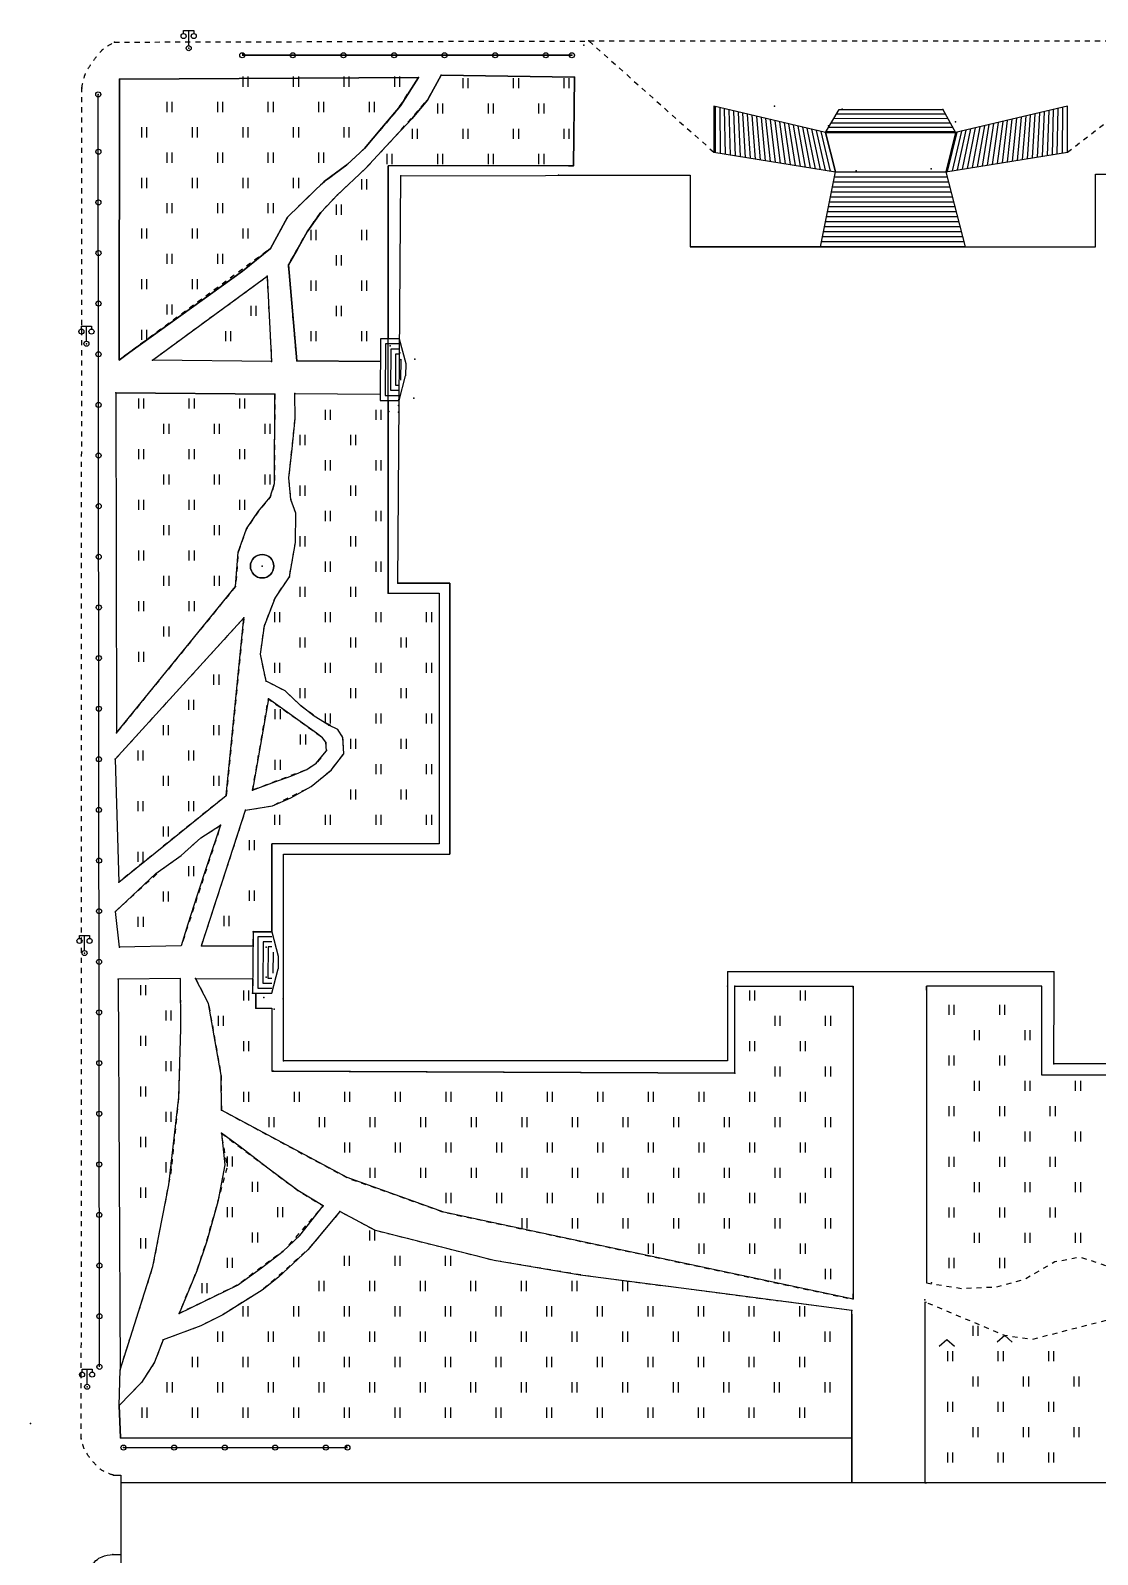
# Model space of a CAD drawing. Extents: x -992 to 2561, y -723 to 1492.
# Drawn here: x 2206.9 to 2312.3, y 817.7 to 968.2 of the extents above; entities that cross this region are included whole.
import ezdxf

# ---------------------------------------------------------------- set-up
doc = ezdxf.new("R2010")
doc.units = 0
doc.header["$LTSCALE"] = 0.5
doc.header["$PDSIZE"] = 0.2
doc.linetypes.add('X6', pattern=[2, 1, -1])
doc.layers.get('0').update_dxf_attribs({"linetype": 'CONTINUOUS'})
doc.layers.add('ASSIST', color=7, linetype='CONTINUOUS', plot=False)
for name, color, linetype in [('DLDW', 11, 'CONTINUOUS'), ('DLSS', 4, 'CONTINUOUS'), ('JMD', 6, 'CONTINUOUS'), ('ZBTZ', 3, 'CONTINUOUS'), ('ZDH', 1, 'CONTINUOUS')]:
    doc.layers.add(name, color=color, linetype=linetype)
doc.linetypes.add('1161', pattern='A,0,[149,AAA.SHX,S=0.15,R=0,X=0,Y=0],-1.6', length=1.6)
doc.linetypes.add('443', pattern='A,9.4,[169,AAA.SHX,S=1,R=0,X=0,Y=0.15],0.6', length=10)

# ---------------------------------------------------------------- blocks, each defined once
blk = doc.blocks.new('gc211')
for p, q in [((0, 0), (-1.5, -1.32)), ((1.5, -1.32), (0, 0))]:
    blk.add_line(p, q)
blk = doc.blocks.new('gc121')
for p, q in [((-0.5, -1), (-0.5, 1)), ((0.5, -1), (0.5, 1))]:
    blk.add_line(p, q)
blk = doc.blocks.new('gc097')
for p, q in [((-1, 2.9), (-1, 3.5)), ((-1, 3.5), (1, 3.5)), ((0, 0.5), (0, 3.5)), ((1, 3.5), (1, 2.9))]:
    blk.add_line(p, q)
for centre in [(-1, 2.4), (0, 0), (1, 2.4)]:
    blk.add_circle(centre, 0.5)
blk = doc.blocks.new('gc170')
at = {"linetype": 'Continuous'}
blk.add_circle((0, 0), 0.5, dxfattribs=at)

msp = doc.modelspace()

# ---------------------------------------------------------------- linework, layer by layer
at = {"linetype": 'Continuous'}
for p, q in [((2260.6, 963.58, 0.32), (2247.45, 963.77, 0.27)), ((2260.52, 954.83, -0.74), (2260.6, 963.58, 0.32)), ((2285.43, 958.12, 1.76), (2286.4, 954.23, 1.76)), ((2285.43, 958.12, 3.12), (2298.27, 958.12, 3.12)), ((2260.05, 954.83, -0.74), (2260.52, 954.83, -0.74)), ((2286.4, 954.23, 3.12), (2297.3, 954.23, 3.12)), ((2284.93, 946.82, 1.18), (2299.22, 946.82, 2.46)), ((2248.29, 913.63, 0.6), (2248.29, 886.84, 0.47)), ((2276.44, 865.23, 3.24), (2276.44, 873.82, 3.98)), ((2288.15, 873.66, 3.09), (2288.15, 873.82, 3.09)), ((2288.15, 873.66, 3.09), (2288.15, 843.4, 3.09)), ((2295.38, 873.47, 3.12), (2295.38, 873.82, 3.12)), ((2295.38, 873.47, 3.12), (2295.38, 844.51, 3.09)), ((2306.79, 865.04, 2.71), (2306.79, 873.82, 3.98)), ((2307.99, 866.16, 3.02), (2308, 873.82, 3.02)), ((2351.75, 866.13, 3.05), (2307.99, 866.16, 3.02)), ((2230.87, 865.43, 0.37), (2230.7, 865.43, -0.73)), ((2276.44, 865.23, 3.24), (2230.87, 865.43, 0.37)), ((2288, 841.43, 3.19), (2288, 841.79, 3.19)), ((2288, 841.43, 3.19), (2288, 824.77, 3.15)), ((2215.74, 829.2, 0.33), (2267.49, 829.2, 3.12)), ((2267.49, 829.2, 3.12), (2288, 829.2, 3.16)), ((2215.05, 825.52, 1.76), (2215.77, 825.52, 3.12)), ((2215.77, 825.52, 3.12), (2215.77, 817.7, 3.12)), ((2236.99, 824.77, 3.15), (2215.77, 824.77, 3.12))]:
    msp.add_line(p, q, dxfattribs=at)
at = {"color": 6, "linetype": 'Continuous'}
msp.add_line((2275.74, 873.82, 3.98), (2275.74, 866.45, 3.05), dxfattribs=at)
at = {"linetype": 'Continuous', "flags": 128}
for points, elevation in [([(2260.36, 965.75), (2227.78, 965.75)], 0.22), ([(2215.61, 935.64), (2215.67, 963.38), (2245.19, 963.57), (2243.43, 960.74), (2241.58, 958.57), (2239.85, 956.54), (2238.13, 954.93), (2235.87, 953.3), (2232.26, 949.77), (2230.57, 946.67), (2227.81, 944.44), (2216.66, 936.44)], 0.25), ([(2247.45, 963.77), (2246.08, 961.33), (2244.53, 959.47), (2242.41, 957.19), (2239.93, 954.53), (2237.19, 951.96)], 0.27), ([(2242.19, 912.62), (2242.19, 954.83)], -0.73), ([(2260.05, 954.83), (2242.19, 954.83)], -0.74), ([(2259.04, 953.92), (2272.05, 953.92), (2272.05, 946.82)], 0.6), ([(2312.1, 946.82), (2312.1, 954)], 3.12), ([(2237.19, 951.96), (2235.54, 950.23), (2234.19, 948.31), (2233.2, 946.52), (2232.35, 945.04)], 0.34), ([(2284.93, 946.82), (2272.05, 946.82)], 1.18), ([(2299.22, 946.82), (2312.1, 946.82)], 3.12), ([(2218.91, 935.64), (2230.23, 943.92), (2230.68, 935.51), (2218.91, 935.64)], 0.25), ([(2232.35, 945.04), (2233.18, 935.57)], 0.34), ([(2216.66, 936.44), (2215.61, 935.64)], 0.25), ([(2233.18, 935.57), (2241.44, 935.5)], 0.34), ([(2215.3, 932.42), (2231, 932.27)], 0.16), ([(2215.3, 932.42), (2215.37, 898.85)], 0.16), ([(2215.37, 898.85), (2227.13, 913.3), (2227.39, 916.68), (2228.21, 918.99), (2229.39, 920.73), (2230.55, 922.11), (2230.96, 923.45), (2231, 932.27)], 0.2), ([(2232.45, 914.24), (2233.04, 917.64), (2233.08, 920.53), (2232.58, 921.87), (2232.4, 924.02), (2232.7, 926.87), (2233, 929.84), (2232.99, 932.35)], 0.34), ([(2232.99, 932.35), (2241.41, 932.29)], 0.34), ([(2228.12, 891.19), (2230.77, 891.64), (2232.58, 892.43), (2234.58, 893.52), (2236.56, 895.15), (2237.82, 896.75), (2237.73, 898.39), (2237.24, 899.15), (2236.33, 899.58), (2234.9, 900.48), (2233.55, 901.52), (2232.03, 902.97), (2230.14, 903.95), (2229.59, 906.59), (2229.97, 909.41), (2231.02, 912.15), (2232.45, 914.24)], 0.29), ([(2243.15, 913.63), (2248.29, 913.63)], 0.6), ([(2242.19, 912.62), (2247.24, 912.62), (2247.24, 887.86)], -0.73), ([(2215.59, 884.09), (2226.2, 892.64), (2227.95, 910.19), (2215.24, 896.24), (2215.59, 884.09)], 0.2), ([(2230.37, 902.18), (2228.8, 893.18), (2231, 893.99), (2232.57, 894.56), (2234.18, 895.21), (2235.1, 895.83), (2236.1, 897.05)], 0.39), ([(2236.1, 897.05), (2236.04, 897.9), (2235.71, 898.35), (2235.13, 898.81), (2230.37, 902.18)], 0.39), ([(2223.75, 877.79), (2228.12, 891.19)], 0.29), ([(2215.66, 877.67), (2215.26, 881.2), (2217.47, 883.27), (2219.25, 884.93), (2221.74, 886.71), (2223.7, 888.48), (2225.65, 889.7)], 0.29), ([(2225.65, 889.7), (2224.38, 885.99), (2223.28, 882.72), (2222.4, 879.94), (2221.76, 877.79)], 0.33), ([(2247.24, 887.86), (2230.7, 887.86)], -0.73), ([(2230.7, 879.19), (2230.7, 887.86)], -0.73), ([(2231.86, 866.45), (2231.86, 886.84), (2248.29, 886.84)], 0.47), ([(2228.85, 879.19), (2228.81, 873.11), (2230.7, 873.11)], 0.48), ([(2228.85, 879.19), (2230.7, 879.19)], 0.48), ([(2221.76, 877.79), (2215.66, 877.67)], 0.29), ([(2223.75, 877.79), (2228.84, 877.75)], 0.29), ([(2225.72, 861.57), (2225.7, 865.02), (2225.11, 868.36), (2224.44, 872.09), (2223.18, 874.58)], 0.35), ([(2223.18, 874.58), (2228.82, 874.54)], 0.35), ([(2229.11, 871.65), (2229.11, 873.11)], 0.4), ([(2229.11, 871.65), (2230.7, 871.65)], 0.4), ([(2288.15, 843.4), (2288.15, 842.89)], 3.09), ([(2215.74, 829.2), (2215.63, 832.4), (2215.71, 835.92)], 0.33), ([(2216.05, 828.24), (2238.18, 828.24)], 0.15), ([(2367.07, 824.77), (2236.99, 824.77)], 3.15)]:
    msp.add_lwpolyline(points, dxfattribs=dict(at, elevation=elevation))
at = {"linetype": 'Continuous', "extrusion": (1, 0, 0), "elevation": 2295.24, "flags": 128}
msp.add_lwpolyline([(842.62, 3.18), (824.77, 3.15)], dxfattribs=at)
at = {"linetype": 'Continuous'}
msp.add_circle((2229.75, 915.29, 0.46), 1.16, dxfattribs=at)
at = {"layer": 'ASSIST', "linetype": 'Continuous', "flags": 128}
for points, elevation in [([(2227.78, 965.75), (2260.36, 965.75)], 0.22), ([(2213.67, 836.22), (2213.56, 961.88)], 3.12), ([(2216.05, 828.24), (2238.18, 828.24)], 0.15)]:
    msp.add_lwpolyline(points, dxfattribs=dict(at, elevation=elevation))
at = {"layer": 'ASSIST', "color": 6, "linetype": 'Continuous', "elevation": 3.12, "flags": 128}
for points in [[(2274.39, 956.17), (2286.4, 954.23), (2285.43, 958.12), (2274.39, 960.71)], [(2285.43, 958.12), (2286.75, 960.39), (2297.01, 960.39), (2298.27, 958.12)], [(2297.3, 954.23), (2309.31, 956.17), (2309.31, 960.71), (2298.27, 958.12)]]:
    msp.add_lwpolyline(points, close=True, dxfattribs=at)
at = {"layer": 'DLSS', "linetype": 'X6', "flags": 128}
for points in [[(2211.93, 962.51, -0.037169), (2212.18, 963.62, -0.058956), (2212.46, 964.27, -0.02216), (2213.07, 965.2, -0.023029), (2213.72, 966.03, -0.058865), (2214.22, 966.49, -0.03652), (2215.15, 967.05)], [(2215.05, 825.52, -0.049537), (2214.07, 825.92, -0.075356), (2213.52, 826.33, -0.024013), (2212.92, 826.99, -0.024859), (2212.42, 827.68, -0.057197), (2212.13, 828.23, -0.038428), (2211.88, 829.11)]]:
    msp.add_lwpolyline(points, format="xyb", dxfattribs=at)
for points, elevation in [([(2215.15, 967.05), (2262.04, 967.16)], 1.76), ([(2262.04, 967.16), (2274.39, 956.17)], 1.76), ([(2262.04, 967.16), (2323.52, 967.16)], 1.76), ([(2309.31, 956.17), (2323.52, 967.16)], 3.12), ([(2245.19, 963.57), (2242.93, 960.15), (2239.85, 956.54), (2238.13, 954.93), (2235.49, 952.93), (2234, 951.47), (2232.26, 949.77), (2230.57, 946.67), (2215.61, 935.64)], 0.25), ([(2233.18, 935.57), (2232.35, 945.04), (2234.19, 948.31), (2235.54, 950.23), (2237.19, 951.96), (2239.93, 954.53), (2242.41, 957.19), (2246.08, 961.33), (2247.45, 963.77)], 0.34), ([(2211.88, 829.11), (2211.93, 962.51)], 1.76), ([(2218.91, 935.64), (2230.23, 943.92), (2230.68, 935.51)], 0.25), ([(2231, 932.27), (2230.96, 923.45), (2230.66, 922.48), (2230.55, 922.11), (2229.39, 920.73), (2228.21, 918.99), (2227.39, 916.68), (2227.13, 913.3), (2215.37, 898.85)], 3.12), ([(2223.75, 877.79), (2228.12, 891.19), (2230.77, 891.64), (2234.58, 893.52), (2236.56, 895.15), (2237.82, 896.75), (2237.73, 898.39), (2237.24, 899.15), (2235.42, 900.15), (2233.55, 901.52), (2232.03, 902.97), (2230.14, 903.95), (2229.59, 906.59), (2229.97, 909.41), (2231.02, 912.15), (2232.45, 914.24), (2233.04, 917.64), (2233.08, 920.53), (2232.58, 921.87), (2232.4, 924.02), (2233, 929.84), (2232.99, 932.35)], 0.29), ([(2215.24, 896.24), (2227.95, 910.19), (2226.2, 892.64), (2215.59, 884.09)], 0.2), ([(2228.8, 893.18), (2230.37, 902.18), (2233.73, 899.8), (2235.4, 898.6), (2236.04, 897.9), (2236.1, 897.05), (2235.1, 895.83), (2234.18, 895.21), (2228.8, 893.18)], 0.39), ([(2215.26, 881.2), (2219.85, 885.36), (2221.74, 886.71), (2223.7, 888.48), (2225.65, 889.7), (2221.76, 877.79)], 0.29), ([(2215.71, 835.92), (2218.96, 846.13), (2220.76, 855.42), (2221.53, 862.85), (2221.71, 869.62), (2221.69, 874.58)], 2.12), ([(2223.18, 874.58), (2224.44, 872.09), (2225.7, 865.02), (2225.72, 861.57), (2238.15, 854.89), (2246.01, 852.1), (2247.69, 851.49), (2288.15, 842.89)], 0.35), ([(2295.38, 844.51), (2298.84, 843.97), (2302.23, 844.11), (2305.06, 844.87), (2308.09, 846.61), (2310.54, 847.08), (2314.81, 845.67), (2347.58, 849.33), (2354.05, 853.98), (2358.11, 858.5), (2364.89, 867.63), (2366.62, 871.68), (2367.53, 874.24)], 3.09), ([(2225.73, 859.29), (2230.19, 855.95), (2233.29, 853.64), (2235.78, 852.11), (2231.82, 847.63), (2227.31, 844.3), (2221.56, 841.5), (2223.29, 845.7), (2224.28, 848.64), (2225.37, 852.52), (2226.31, 856), (2225.73, 859.29)], 0.38), ([(2288, 841.79), (2262.05, 845.16), (2252.69, 846.72), (2246.23, 848.35), (2240.94, 849.68), (2237.44, 851.55), (2234.25, 847.77), (2229.74, 843.8), (2225.85, 841.37), (2223.68, 840.26), (2219.96, 838.89), (2219.12, 836.67), (2217.82, 834.68), (2215.63, 832.4)], 3.19), ([(2340.6, 824.77), (2344.69, 834.72), (2345.47, 845.94), (2336.94, 846.23), (2336, 846.27), (2330.49, 845.27), (2305.84, 838.92), (2303.12, 839.31), (2295.24, 842.62)], 3.18)]:
    msp.add_lwpolyline(points, dxfattribs=dict(at, elevation=elevation))
at = {"layer": 'JMD', "color": 6, "linetype": 'Continuous'}
for p, q in [((2285.43, 958.12, 3.12), (2274.39, 960.71, 3.12)), ((2274.55, 956.14, 3.12), (2274.54, 960.67, 3.12)), ((2275.05, 956.06, 3.12), (2274.99, 960.56, 3.12)), ((2275.54, 955.98, 3.12), (2275.45, 960.46, 3.12)), ((2276.03, 955.9, 3.12), (2275.9, 960.35, 3.12)), ((2285.43, 958.12, 3.12), (2286.75, 960.39, 3.12)), ((2286.75, 960.39, 3.12), (2297.01, 960.39, 3.12)), ((2297.01, 960.39, 3.12), (2298.27, 958.12, 3.12)), ((2309.31, 960.71, 3.12), (2298.27, 958.12, 3.12)), ((2307.34, 955.85, 3.12), (2307.5, 960.28, 3.12)), ((2307.83, 955.93, 3.12), (2307.95, 960.39, 3.12)), ((2308.32, 956.01, 3.12), (2308.4, 960.49, 3.12)), ((2308.82, 956.09, 3.12), (2308.86, 960.6, 3.12)), ((2309.31, 956.17, 3.12), (2309.31, 960.71, 3.12)), ((2276.53, 955.82, 3.12), (2276.36, 960.24, 3.12)), ((2277.02, 955.74, 3.12), (2276.81, 960.14, 3.12)), ((2277.52, 955.66, 3.12), (2277.26, 960.03, 3.12)), ((2278.01, 955.58, 3.12), (2277.72, 959.93, 3.12)), ((2278.5, 955.5, 3.12), (2278.17, 959.82, 3.12)), ((2279, 955.42, 3.12), (2278.62, 959.71, 3.12)), ((2279.49, 955.34, 3.12), (2279.08, 959.61, 3.12)), ((2279.98, 955.26, 3.12), (2279.53, 959.5, 3.12)), ((2280.48, 955.18, 3.12), (2279.98, 959.39, 3.12)), ((2280.97, 955.11, 3.12), (2280.44, 959.29, 3.12)), ((2281.46, 955.03, 3.12), (2280.89, 959.18, 3.12)), ((2281.96, 954.95, 3.12), (2281.35, 959.07, 3.12)), ((2282.45, 954.87, 3.12), (2281.8, 958.97, 3.12)), ((2282.95, 954.79, 3.12), (2282.25, 958.86, 3.12)), ((2285.99, 959.09, 3.12), (2297.73, 959.09, 3.12)), ((2286.25, 959.53, 3.12), (2297.49, 959.52, 3.12)), ((2286.5, 959.96, 3.12), (2297.25, 959.96, 3.12)), ((2300.43, 954.73, 3.12), (2301.15, 958.79, 3.12)), ((2300.92, 954.81, 3.12), (2301.6, 958.9, 3.12)), ((2301.41, 954.89, 3.12), (2302.05, 959, 3.12)), ((2301.91, 954.97, 3.12), (2302.51, 959.11, 3.12)), ((2302.4, 955.05, 3.12), (2302.96, 959.22, 3.12)), ((2302.89, 955.13, 3.12), (2303.41, 959.32, 3.12)), ((2303.39, 955.21, 3.12), (2303.87, 959.43, 3.12)), ((2303.88, 955.29, 3.12), (2304.32, 959.54, 3.12)), ((2304.38, 955.37, 3.12), (2304.78, 959.64, 3.12)), ((2304.87, 955.45, 3.12), (2305.23, 959.75, 3.12)), ((2305.36, 955.53, 3.12), (2305.68, 959.85, 3.12)), ((2305.86, 955.61, 3.12), (2306.14, 959.96, 3.12)), ((2306.35, 955.69, 3.12), (2306.59, 960.07, 3.12)), ((2306.84, 955.77, 3.12), (2307.04, 960.17, 3.12)), ((2283.44, 954.71, 3.12), (2282.71, 958.75, 3.12)), ((2283.93, 954.63, 3.12), (2283.16, 958.65, 3.12)), ((2284.43, 954.55, 3.12), (2283.61, 958.54, 3.12)), ((2284.92, 954.47, 3.12), (2284.07, 958.44, 3.12)), ((2285.41, 954.39, 3.12), (2284.52, 958.33, 3.12)), ((2285.91, 954.31, 3.12), (2284.98, 958.22, 3.12)), ((2286.4, 954.23, 3.12), (2285.43, 958.12, 3.12)), ((2285.49, 958.23, 3.12), (2298.21, 958.23, 3.12)), ((2285.74, 958.66, 3.12), (2297.97, 958.66, 3.12)), ((2297.47, 954.26, 3.12), (2298.42, 958.15, 3.12)), ((2297.96, 954.34, 3.12), (2298.88, 958.26, 3.12)), ((2298.45, 954.42, 3.12), (2299.33, 958.36, 3.12)), ((2298.95, 954.5, 3.12), (2299.78, 958.47, 3.12)), ((2299.44, 954.57, 3.12), (2300.24, 958.58, 3.12)), ((2299.93, 954.65, 3.12), (2300.69, 958.68, 3.12)), ((2274.39, 956.17, 3.12), (2286.4, 954.23, 3.12)), ((2297.3, 954.23, 3.12), (2309.31, 956.17, 3.12)), ((2230.7, 879.19, 3.12), (2231.34, 876.77, 3.12)), ((2230.7, 873.11, 3.12), (2231.33, 875.53, 3.12))]:
    msp.add_line(p, q, dxfattribs=at)
at = {"layer": 'JMD', "linetype": 'Continuous'}
for p, q in [((2284.93, 946.82, 3.12), (2286.4, 954.23, 3.12)), ((2286.11, 952.76, 3.12), (2297.65, 952.76, 3.12)), ((2286.21, 953.25, 3.12), (2297.52, 953.25, 3.12)), ((2286.3, 953.74, 3.12), (2297.39, 953.74, 3.12)), ((2286.4, 954.23, 3.12), (2297.3, 954.23, 3.12)), ((2297.3, 954.23, 3.12), (2299.22, 946.82, 3.12)), ((2285.82, 951.29, 3.12), (2298.03, 951.29, 3.12)), ((2285.91, 951.78, 3.12), (2297.9, 951.78, 3.12)), ((2286.01, 952.27, 3.12), (2297.78, 952.27, 3.12)), ((2285.52, 949.82, 3.12), (2298.42, 949.82, 3.12)), ((2285.62, 950.31, 3.12), (2298.29, 950.31, 3.12)), ((2285.72, 950.8, 3.12), (2298.16, 950.8, 3.12)), ((2285.23, 948.35, 3.12), (2298.81, 948.35, 3.12)), ((2285.33, 948.84, 3.12), (2298.68, 948.84, 3.12)), ((2285.43, 949.33, 3.12), (2298.55, 949.33, 3.12)), ((2284.94, 946.87, 3.12), (2299.2, 946.88, 3.12)), ((2285.04, 947.36, 3.12), (2299.07, 947.36, 3.12)), ((2285.13, 947.85, 3.12), (2298.94, 947.85, 3.12)), ((2243.3, 937.74, 0.63), (2243.94, 935.32, 0.63)), ((2243.3, 931.66, 0.63), (2243.93, 934.08, 0.63)), ((2214.99, 817.7, 1.7), (2215.77, 817.7, 3.12))]:
    msp.add_line(p, q, dxfattribs=at)
at = {"layer": 'JMD', "linetype": 'Continuous', "flags": 128}
for points, elevation in [([(2231.86, 866.45), (2231.86, 886.84), (2248.29, 886.84), (2248.29, 913.63), (2243.15, 913.63), (2243.46, 953.84), (2272.05, 953.92), (2272.05, 946.82), (2312.1, 946.82), (2312.1, 954), (2340.44, 954), (2340.44, 913.54), (2337.75, 913.55), (2337.56, 885.68)], 3.12), ([(2243.3, 937.24), (2241.95, 937.24), (2241.91, 932.16), (2243.3, 932.16)], -2.01), ([(2243.3, 936.74), (2242.45, 936.74), (2242.42, 932.66), (2243.3, 932.66)], -2.01), ([(2243.3, 936.24), (2242.94, 936.24), (2242.92, 933.16), (2243.3, 933.16)], -2.01), ([(2243.44, 935.74), (2243.42, 933.66)], -2.01), ([(2243.94, 935.32), (2243.93, 934.08)], -2.01), ([(2275.74, 875.27), (2275.74, 875.27), (2275.74, 866.45), (2231.86, 866.45)], 3.12), ([(2275.74, 875.27), (2308, 875.27)], 3.12), ([(2308, 873.82), (2308, 875.27)], 3.12), ([(2366.9, 824.77), (2215.77, 824.77), (2215.77, 768.38), (2220.61, 762.95), (2371.97, 762.95), (2371.97, 817.58), (2366.9, 817.58), (2366.9, 824.77)], 3.12)]:
    msp.add_lwpolyline(points, dxfattribs=dict(at, elevation=elevation))
at = {"layer": 'JMD', "color": 7, "linetype": 'Continuous', "elevation": -2.01, "flags": 128}
msp.add_lwpolyline([(2243.3, 937.74), (2241.46, 937.74), (2241.41, 931.66), (2243.3, 931.66)], dxfattribs=at)
at = {"layer": 'JMD', "color": 6, "linetype": 'Continuous', "elevation": 0.48, "flags": 128}
for points in [[(2230.7, 879.19), (2228.85, 879.19), (2228.81, 873.11), (2230.7, 873.11)], [(2230.7, 878.69), (2229.31, 878.69), (2229.31, 873.61), (2230.7, 873.61)], [(2230.7, 878.19), (2229.85, 878.19), (2229.82, 874.11), (2230.7, 874.11)], [(2230.7, 877.69), (2230.34, 877.69), (2230.32, 874.61), (2230.7, 874.61)], [(2230.84, 877.19), (2230.82, 875.11)], [(2231.34, 876.77), (2231.33, 875.53)]]:
    msp.add_lwpolyline(points, dxfattribs=at)
at = {"layer": 'JMD', "linetype": '443', "const_width": 0.15, "elevation": 3.16, "flags": 128}
msp.add_lwpolyline([(2288, 829.2), (2288, 824.77)], dxfattribs=at)
at = {"layer": 'JMD', "linetype": 'Continuous', "flags": 128}
msp.add_lwpolyline([(2211.63, 814.22, -0.037239), (2211.9, 815.11, -0.050022), (2212.22, 815.73, -0.027729), (2212.76, 816.48, -0.030815), (2213.33, 817.09, -0.104154), (2213.93, 817.47, -0.067515), (2214.99, 817.7)], format="xyb", dxfattribs=at)
at = {"layer": 'ZBTZ', "linetype": 'Continuous', "flags": 128}
for points, elevation in [([(2215.67, 963.38), (2215.61, 935.64), (2216.66, 936.44), (2227.81, 944.44), (2230.57, 946.67), (2232.26, 949.77), (2235.87, 953.3), (2238.13, 954.93), (2239.85, 956.54), (2241.58, 958.57), (2243.43, 960.74), (2245.19, 963.57), (2215.67, 963.38)], 0.25), ([(2242.19, 937.74), (2241.46, 937.74), (2241.44, 935.5), (2233.18, 935.57), (2232.35, 945.04), (2234.19, 948.31), (2235.54, 950.23), (2237.19, 951.96), (2239.93, 954.53), (2242.41, 957.19), (2244.53, 959.47), (2246.08, 961.33), (2247.45, 963.77), (2260.6, 963.58), (2260.52, 954.83), (2242.19, 954.83), (2242.19, 937.74)], -2.01), ([(2218.91, 935.64), (2230.23, 943.92), (2230.68, 935.51), (2218.91, 935.64)], 0.25), ([(2215.37, 898.85), (2227.13, 913.3), (2227.39, 916.68), (2228.21, 918.99), (2229.39, 920.73), (2230.55, 922.11), (2230.96, 923.45), (2231, 932.27), (2215.3, 932.42), (2215.37, 898.85)], 3.12), ([(2228.84, 877.75), (2223.75, 877.79), (2228.12, 891.19), (2230.77, 891.64), (2232.58, 892.43), (2234.58, 893.52), (2236.56, 895.15), (2237.82, 896.75), (2237.73, 898.39), (2237.24, 899.15), (2236.33, 899.58), (2234.9, 900.48), (2233.55, 901.52), (2232.03, 902.97), (2230.14, 903.95), (2229.59, 906.59), (2229.97, 909.41), (2231.02, 912.15), (2232.45, 914.24), (2233.04, 917.64), (2233.08, 920.53), (2232.58, 921.87), (2232.4, 924.02), (2232.7, 926.87), (2233, 929.84), (2232.99, 932.35), (2241.41, 932.29), (2241.41, 931.66), (2242.19, 931.66), (2242.19, 912.62), (2247.24, 912.62), (2247.24, 887.86), (2230.7, 887.86), (2230.7, 879.19), (2228.85, 879.2), (2228.84, 877.75)], 0.29), ([(2215.59, 884.09), (2226.2, 892.64), (2227.95, 910.19), (2215.24, 896.24), (2215.59, 884.09)], 0.2), ([(2228.8, 893.18), (2231, 893.99), (2232.57, 894.56), (2234.18, 895.21), (2235.1, 895.83), (2236.1, 897.05), (2236.04, 897.9), (2235.71, 898.35), (2235.13, 898.81), (2230.37, 902.18), (2228.8, 893.18)], 0.39), ([(2215.26, 881.2), (2217.47, 883.27), (2219.25, 884.93), (2221.74, 886.71), (2223.7, 888.48), (2225.65, 889.7), (2224.38, 885.99), (2223.28, 882.72), (2222.4, 879.94), (2221.76, 877.79), (2215.66, 877.67), (2215.26, 881.2)], 0.29), ([(2215.71, 835.92), (2218.96, 846.13), (2220.54, 854.21), (2221.53, 862.85), (2221.71, 869.62), (2221.69, 874.58), (2215.51, 874.51), (2215.71, 835.92)], 2.12), ([(2225.72, 861.57), (2225.7, 865.02), (2225.11, 868.36), (2224.44, 872.09), (2223.18, 874.58), (2228.82, 874.54), (2228.81, 873.11), (2229.11, 873.11), (2229.11, 871.65), (2230.7, 871.65), (2230.7, 865.43), (2276.44, 865.23), (2276.44, 873.82), (2288.15, 873.82), (2288.15, 842.89), (2278.23, 845), (2268.28, 847.12), (2258.95, 849.1), (2247.69, 851.49), (2238.15, 854.92), (2225.72, 861.57)], 0.35), ([(2221.56, 841.5), (2227.31, 844.3), (2229.68, 846), (2231.82, 847.63), (2233.46, 849.18), (2235.78, 852.11), (2233.29, 853.64), (2230.19, 855.95), (2228.45, 857.29), (2227.58, 857.95), (2225.73, 859.29), (2226.06, 856.17), (2225.37, 852.52), (2224.28, 848.64), (2223.29, 845.7), (2221.56, 841.5)], 0.38), ([(2215.74, 829.2), (2288, 829.2), (2288, 841.79), (2274.22, 843.58), (2261.16, 845.28), (2252.69, 846.72), (2240.94, 849.68), (2237.44, 851.55), (2234.25, 847.77), (2231.35, 845.07), (2229.74, 843.8), (2225.85, 841.37), (2223.68, 840.26), (2219.96, 838.89), (2219.12, 836.67), (2217.82, 834.68), (2215.63, 832.4), (2215.74, 829.2)], 0.33), ([(2288.15, 842.89), (2288.15, 842.89), (2288.15, 843.4), (2288.15, 843.4)], 3.12)]:
    msp.add_lwpolyline(points, close=True, dxfattribs=dict(at, elevation=elevation))
at = {"layer": 'ZBTZ', "linetype": '1161', "elevation": 3.12, "flags": 128}
msp.add_lwpolyline([(2230.91, 915.29, 1), (2228.59, 915.29, 1)], format="xyb", close=True, dxfattribs=at)
at = {"layer": 'ZBTZ', "linetype": 'Continuous', "flags": 128}
for points, elevation in [([(2367.53, 874.24), (2354.84, 874.29), (2354.83, 872.86), (2353.49, 872.85), (2353.5, 872.37), (2352.77, 872.35), (2352.77, 865.04), (2306.79, 865.04), (2306.79, 873.82), (2295.38, 873.82), (2295.38, 844.51)], 3.98), ([(2295.38, 842.57), (2295.24, 842.62), (2295.24, 824.77), (2295.38, 824.77)], 3.18)]:
    msp.add_lwpolyline(points, dxfattribs=dict(at, elevation=elevation))
at = {"layer": 'ZDH', "linetype": 'Continuous'}
for p in [(2215.15, 967.05, 0.11), (2215.15, 967.05, 0.11), (2222.49, 966.45, 0.22), (2222.49, 966.45, 0.22), (2261.54, 966.74, 0.46), (2261.54, 966.74, 0.46), (2262.04, 967.16, 0.61), (2262.04, 967.16, 0.61), (2227.83, 965.86, 0.11), (2227.83, 965.86, 0.11), (2260.36, 965.75, 0.22), (2260.36, 965.75, 0.22), (2215.67, 963.38, 0.16), (2215.67, 963.38, 0.16), (2245.19, 963.57, 0.27), (2245.19, 963.57, 0.27), (2247.45, 963.77, 0.27), (2247.45, 963.77, 0.27), (2260.6, 963.58, 0.32), (2260.6, 963.58, 0.32), (2211.93, 962.51, 0.09), (2211.93, 962.51, 0.09), (2213.56, 961.88, 0.03), (2213.56, 961.88, 0.03), (2280.36, 960.71, 0.7), (2280.36, 960.71, 0.7), (2287.06, 960.43, 0.5), (2287.06, 960.43, 0.5), (2297.01, 960.39, 0.52), (2297.01, 960.39, 0.52), (2285.71, 958.77, 0.58), (2285.71, 958.77, 0.58), (2298.27, 959.17, 0.59), (2298.27, 959.17, 0.59), (2285.43, 958.12, 1.02), (2285.43, 958.12, 1.02), (2274.39, 956.17, 0.85), (2274.39, 956.17, 0.85), (2260.05, 954.83, -0.74), (2260.05, 954.83, -0.74), (2260.52, 954.86, -0.76), (2260.52, 954.86, -0.76), (2288.45, 954.33, 1.69), (2288.45, 954.33, 1.69), (2295.86, 954.52, 1.7), (2295.86, 954.52, 1.7), (2235.87, 953.3, 0.34), (2235.87, 953.3, 0.34), (2243.46, 953.84, 2.53), (2243.46, 953.84, 2.53), (2259.04, 953.92, 0.51), (2259.04, 953.92, 0.51), (2286.4, 954.23, 1.16), (2286.4, 954.23, 1.16), (2237.19, 951.96, 0.34), (2237.19, 951.96, 0.34), (2284.93, 946.82, 1.18), (2284.93, 946.82, 1.18), (2230.57, 946.67, 0.27), (2230.57, 946.67, 0.27), (2230.23, 943.92, -0.96), (2230.23, 943.92, -0.96), (2232.35, 945.04, 0.29), (2232.35, 945.04, 0.29), (2243.3, 937.74, 0.63), (2243.3, 937.74, 0.63), (2212.39, 937.26, 0.17), (2212.39, 937.26, 0.17), (2242.39, 937.05, 0.59), (2242.39, 937.05, 0.59), (2243.34, 936.36, 0.94), (2243.34, 936.36, 0.94), (2215.61, 935.69, 0.19), (2215.61, 935.69, 0.19), (2218.91, 935.64, 0.25), (2218.91, 935.64, 0.25), (2230.68, 935.51, 0.35), (2230.68, 935.51, 0.35), (2233.18, 935.57, 0.22), (2233.18, 935.57, 0.22), (2243.35, 935.72, 0.99), (2243.35, 935.72, 0.99), (2244.85, 935.74, 1.01), (2244.85, 935.74, 1.01), (2215.3, 932.42, 0.16), (2215.3, 932.42, 0.16), (2231, 932.27, 0.31), (2231, 932.27, 0.31), (2232.99, 932.35, 0.34), (2232.99, 932.35, 0.34), (2243.24, 931.77, 1.53), (2243.24, 931.77, 1.53), (2244.74, 931.87, 1.52), (2244.74, 931.87, 1.52), (2242.27, 930.56, -0.72), (2242.27, 930.56, -0.72), (2243.23, 931.17, 1.4), (2243.23, 931.17, 1.4), (2243.23, 930.49, 1.12), (2243.23, 930.49, 1.12), (2230.55, 922.11, 0.33), (2230.55, 922.11, 0.33), (2232.58, 921.87, 0.34), (2232.58, 921.87, 0.34), (2227.39, 916.68, 0.32), (2227.39, 916.68, 0.32), (2228.6, 915.3, 0.37), (2228.6, 915.3, 0.37), (2229.75, 915.29, 0.46), (2229.75, 915.29, 0.46), (2232.45, 914.24, 0.34), (2232.45, 914.24, 0.34), (2243.15, 913.63, 0.6), (2243.15, 913.63, 0.6), (2227.13, 913.3, -0.72), (2227.13, 913.3, -0.72), (2242.19, 912.62, -0.73), (2242.19, 912.62, -0.73), (2227.95, 910.19, -0.92), (2227.95, 910.19, -0.92), (2230.14, 903.95, -0.86), (2230.14, 903.95, -0.86), (2230.37, 902.18, 0.39), (2230.37, 902.18, 0.39), (2215.37, 898.85, 0.2), (2215.37, 898.85, 0.2), (2235.13, 898.81, 1.01), (2235.13, 898.81, 1.01), (2236.33, 899.58, 1.02), (2236.33, 899.58, 1.02), (2215.24, 896.24, 0.28), (2215.24, 896.24, 0.28), (2235.1, 895.83, 0.48), (2235.1, 895.83, 0.48), (2236.56, 895.15, 0.5), (2236.56, 895.15, 0.5), (2226.2, 892.64, 0.46), (2226.2, 892.64, 0.46), (2228.8, 893.18, 0.45), (2228.8, 893.18, 0.45), (2228.12, 891.19, -0.86), (2228.12, 891.19, -0.86), (2225.65, 889.7, 0.33), (2225.65, 889.7, 0.33), (2215.59, 884.09, 0.2), (2215.59, 884.09, 0.2), (2215.26, 881.2, 0.32), (2215.26, 881.2, 0.32), (2228.85, 879.19, 0.48), (2215.66, 877.67, 0.13), (2223.75, 877.79, 0.29), (2230.14, 877.68, 0.19), (2212.2, 877.08, 0.1), (2215.51, 874.51, 0.16), (2223.18, 874.58, 0.3), (2230.15, 874.7, 1.14), (2228.81, 873.11, 1.11), (2275.74, 873.82, 3.98), (2276.44, 873.82, 3.98), (2288.15, 873.66, 3.09), (2295.38, 873.47, 3.12), (2229.11, 871.65, 0.4), (2229.93, 872.69, 1.01), (2230.94, 871.53, 0.43), (2231.82, 872.58, 0.44), (2231.86, 866.45, 0.47), (2307.99, 866.16, 3.02), (2230.87, 865.43, 0.37), (2276.44, 865.23, 3.24), (2225.72, 861.57, 0.35), (2225.73, 859.29, 0.34), (2235.78, 852.11, 0.36), (2237.44, 851.55, 0.35), (2295.89, 844.52, 3.09), (2288.15, 843.4, 3.09), (2221.56, 841.5, 0.38), (2288, 841.79, 3.19), (2295.24, 842.84, 3.18), (2219.96, 838.89, 0.31), (2213.42, 836.22, 1.53), (2215.71, 835.92, 2.12), (2212.45, 834.25, 1.55), (2215.63, 832.4, 2.32), (2215.63, 832.39, 2.32), (2206.86, 830.63, 0.3), (2211.88, 829.11, 1.57), (2215.74, 829.2, 0.33), (2216.05, 828.24, 0.15), (2238.08, 828.37, 0.2), (2215.05, 825.52, 1.76), (2214.99, 817.7, 1.69)]:
    msp.add_point(p, dxfattribs=at)

# ---------------------------------------------------------------- block references
at = {"layer": 'DLDW', "linetype": 'Continuous', "xscale": 0.5, "yscale": 0.5}
for p in [(2222.49, 966.45, 0.22), (2212.39, 937.26, 0.17), (2212.2, 877.08, 0.1), (2212.45, 834.25, 1.55)]:
    msp.add_blockref('gc097', p, dxfattribs=at)
at = {"layer": 'ZBTZ', "linetype": 'Continuous', "xscale": 0.5, "yscale": 0.5}
for name, p in [('gc170', (2227.78, 965.75, 3.12)), ('gc170', (2232.78, 965.75, 3.12)), ('gc170', (2237.78, 965.75, 3.12)), ('gc170', (2242.78, 965.75, 3.12)), ('gc170', (2247.78, 965.75, 3.12)), ('gc170', (2252.78, 965.75, 3.12)), ('gc170', (2257.78, 965.75, 3.12)), ('gc170', (2260.36, 965.75, 3.12)), ('gc121', (2228.11, 963.14, 3.12)), ('gc121', (2233.11, 963.14, 3.12)), ('gc121', (2238.11, 963.14, 3.12)), ('gc121', (2243.11, 963.14, 3.12)), ('gc121', (2249.85, 963, 3.12)), ('gc121', (2254.85, 963, 3.12)), ('gc121', (2259.85, 963, 3.12)), ('gc121', (2220.61, 960.64, 3.12)), ('gc121', (2225.61, 960.64, 3.12)), ('gc121', (2230.61, 960.64, 3.12)), ('gc121', (2235.61, 960.64, 3.12)), ('gc121', (2240.61, 960.64, 3.12)), ('gc121', (2247.35, 960.5, 3.12)), ('gc121', (2252.35, 960.5, 3.12)), ('gc121', (2257.35, 960.5, 3.12)), ('gc121', (2218.11, 958.14, 3.12)), ('gc121', (2223.11, 958.14, 3.12)), ('gc121', (2228.11, 958.14, 3.12)), ('gc121', (2233.11, 958.14, 3.12)), ('gc121', (2238.11, 958.14, 3.12)), ('gc121', (2244.85, 958, 3.12)), ('gc121', (2249.85, 958, 3.12)), ('gc121', (2254.85, 958, 3.12)), ('gc121', (2259.85, 958, 3.12)), ('gc121', (2220.61, 955.64, 3.12)), ('gc121', (2225.61, 955.64, 3.12)), ('gc121', (2230.61, 955.64, 3.12)), ('gc121', (2235.61, 955.64, 3.12)), ('gc121', (2242.35, 955.5, 3.12)), ('gc121', (2247.35, 955.5, 3.12)), ('gc121', (2252.35, 955.5, 3.12)), ('gc121', (2257.35, 955.5, 3.12)), ('gc121', (2218.11, 953.14, 3.12)), ('gc121', (2223.11, 953.14, 3.12)), ('gc121', (2228.11, 953.14, 3.12)), ('gc121', (2233.11, 953.14, 3.12)), ('gc121', (2239.85, 953, 3.12)), ('gc121', (2220.61, 950.64, 3.12)), ('gc121', (2225.61, 950.64, 3.12)), ('gc121', (2230.61, 950.64, 3.12)), ('gc121', (2237.35, 950.5, 3.12)), ('gc121', (2218.11, 948.14, 3.12)), ('gc121', (2223.11, 948.14, 3.12)), ('gc121', (2228.11, 948.14, 3.12)), ('gc121', (2234.85, 948, 3.12)), ('gc121', (2239.85, 948, 3.12)), ('gc121', (2220.61, 945.64, 3.12)), ('gc121', (2225.61, 945.64, 3.12)), ('gc121', (2237.35, 945.5, 3.12)), ('gc121', (2218.11, 943.14, 3.12)), ('gc121', (2223.11, 943.14, 3.12)), ('gc121', (2234.85, 943, 3.12)), ('gc121', (2239.85, 943, 3.12)), ('gc121', (2220.61, 940.64, 3.12)), ('gc121', (2228.91, 940.51, 3.12)), ('gc121', (2237.35, 940.5, 3.12)), ('gc121', (2218.11, 938.14, 3.12)), ('gc121', (2226.41, 938.01, 3.12)), ('gc121', (2234.85, 938, 3.12)), ('gc121', (2239.85, 938, 3.12)), ('gc121', (2217.8, 931.35, 3.12)), ('gc121', (2222.8, 931.35, 3.12)), ('gc121', (2227.8, 931.35, 3.12)), ('gc121', (2236.25, 930.25, 3.12)), ('gc121', (2241.25, 930.25, 3.12)), ('gc121', (2220.3, 928.85, 3.12)), ('gc121', (2225.3, 928.85, 3.12)), ('gc121', (2230.3, 928.85, 3.12)), ('gc121', (2233.75, 927.75, 3.12)), ('gc121', (2238.75, 927.75, 3.12)), ('gc121', (2217.8, 926.35, 3.12)), ('gc121', (2222.8, 926.35, 3.12)), ('gc121', (2227.8, 926.35, 3.12)), ('gc121', (2236.25, 925.25, 3.12)), ('gc121', (2241.25, 925.25, 3.12)), ('gc121', (2220.3, 923.85, 3.12)), ('gc121', (2225.3, 923.85, 3.12)), ('gc121', (2230.3, 923.85, 3.12)), ('gc121', (2233.75, 922.75, 3.12)), ('gc121', (2238.75, 922.75, 3.12)), ('gc121', (2217.8, 921.35, 3.12)), ('gc121', (2222.8, 921.35, 3.12)), ('gc121', (2227.8, 921.35, 3.12)), ('gc121', (2236.25, 920.25, 3.12)), ('gc121', (2241.25, 920.25, 3.12)), ('gc121', (2220.3, 918.85, 3.12)), ('gc121', (2225.3, 918.85, 3.12)), ('gc121', (2233.75, 917.75, 3.12)), ('gc121', (2238.75, 917.75, 3.12)), ('gc121', (2217.8, 916.35, 3.12)), ('gc121', (2222.8, 916.35, 3.12)), ('gc121', (2236.25, 915.25, 3.12)), ('gc121', (2241.25, 915.25, 3.12)), ('gc121', (2220.3, 913.85, 3.12)), ('gc121', (2225.3, 913.85, 3.12)), ('gc121', (2233.75, 912.75, 3.12)), ('gc121', (2238.75, 912.75, 3.12)), ('gc121', (2217.8, 911.35, 3.12)), ('gc121', (2222.8, 911.35, 3.12)), ('gc121', (2231.25, 910.25, 3.12)), ('gc121', (2236.25, 910.25, 3.12)), ('gc121', (2241.25, 910.25, 3.12)), ('gc121', (2246.25, 910.25, 3.12)), ('gc121', (2220.3, 908.85, 3.12)), ('gc121', (2233.75, 907.75, 3.12)), ('gc121', (2238.75, 907.75, 3.12)), ('gc121', (2243.75, 907.75, 3.12)), ('gc121', (2217.8, 906.35, 3.12)), ('gc121', (2225.24, 904.09, 3.12)), ('gc121', (2231.25, 905.25, 3.12)), ('gc121', (2236.25, 905.25, 3.12)), ('gc121', (2241.25, 905.25, 3.12)), ('gc121', (2246.25, 905.25, 3.12)), ('gc121', (2233.75, 902.75, 3.12)), ('gc121', (2238.75, 902.75, 3.12)), ('gc121', (2243.75, 902.75, 3.12)), ('gc121', (2222.74, 901.59, 3.12)), ('gc121', (2231.3, 900.68, 3.12)), ('gc121', (2236.25, 900.25, 3.12)), ('gc121', (2241.25, 900.25, 3.12)), ('gc121', (2246.25, 900.25, 3.12)), ('gc121', (2220.24, 899.09, 3.12)), ('gc121', (2225.24, 899.09, 3.12)), ('gc121', (2233.8, 898.18, 3.12)), ('gc121', (2217.74, 896.59, 3.12)), ('gc121', (2222.74, 896.59, 3.12)), ('gc121', (2238.75, 897.75, 3.12)), ('gc121', (2243.75, 897.75, 3.12)), ('gc121', (2231.3, 895.68, 3.12)), ('gc121', (2241.25, 895.25, 3.12)), ('gc121', (2246.25, 895.25, 3.12)), ('gc121', (2220.24, 894.09, 3.12)), ('gc121', (2225.24, 894.09, 3.12)), ('gc121', (2238.75, 892.75, 3.12)), ('gc121', (2243.75, 892.75, 3.12)), ('gc121', (2217.74, 891.59, 3.12)), ('gc121', (2222.74, 891.59, 3.12)), ('gc121', (2220.24, 889.09, 3.12)), ('gc121', (2231.25, 890.25, 3.12)), ('gc121', (2236.25, 890.25, 3.12)), ('gc121', (2241.25, 890.25, 3.12)), ('gc121', (2246.25, 890.25, 3.12)), ('gc121', (2228.75, 887.75, 3.12)), ('gc121', (2217.74, 886.59, 3.12)), ('gc121', (2222.76, 885.17, 3.12)), ('gc121', (2220.26, 882.67, 3.12)), ('gc121', (2228.75, 882.75, 3.12)), ('gc121', (2217.76, 880.17, 3.12)), ('gc121', (2226.25, 880.25, 3.12)), ('gc121', (2218.01, 873.42, 3.12)), ('gc121', (2228.18, 872.89, 3.12)), ('gc121', (2278.18, 872.89, 3.12)), ('gc121', (2283.18, 872.89, 3.12)), ('gc121', (2297.88, 871.47, 3.12)), ('gc121', (2302.88, 871.47, 3.12)), ('gc121', (2220.51, 870.92, 3.12)), ('gc121', (2225.68, 870.39, 3.12)), ('gc121', (2280.68, 870.39, 3.12)), ('gc121', (2285.68, 870.39, 3.12)), ('gc121', (2218.01, 868.42, 3.12)), ('gc121', (2300.38, 868.97, 3.12)), ('gc121', (2305.38, 868.97, 3.12)), ('gc121', (2228.18, 867.89, 3.12)), ('gc121', (2278.18, 867.89, 3.12)), ('gc121', (2283.18, 867.89, 3.12)), ('gc121', (2297.88, 866.47, 3.12)), ('gc121', (2302.88, 866.47, 3.12)), ('gc121', (2220.51, 865.92, 3.12)), ('gc121', (2280.68, 865.39, 3.12)), ('gc121', (2285.68, 865.39, 3.12)), ('gc121', (2300.38, 863.97, 3.12)), ('gc121', (2305.38, 863.97, 3.12)), ('gc121', (2310.38, 863.97, 3.12)), ('gc121', (2218.01, 863.42, 3.12)), ('gc121', (2228.18, 862.89, 3.12)), ('gc121', (2233.18, 862.89, 3.12)), ('gc121', (2238.18, 862.89, 3.12)), ('gc121', (2243.18, 862.89, 3.12)), ('gc121', (2248.18, 862.89, 3.12)), ('gc121', (2253.18, 862.89, 3.12)), ('gc121', (2258.18, 862.89, 3.12)), ('gc121', (2263.18, 862.89, 3.12)), ('gc121', (2268.18, 862.89, 3.12)), ('gc121', (2273.18, 862.89, 3.12)), ('gc121', (2278.18, 862.89, 3.12)), ('gc121', (2283.18, 862.89, 3.12)), ('gc121', (2220.51, 860.92, 3.12)), ('gc121', (2297.88, 861.47, 3.12)), ('gc121', (2302.88, 861.47, 3.12)), ('gc121', (2307.88, 861.47, 3.12)), ('gc121', (2230.68, 860.39, 3.12)), ('gc121', (2235.68, 860.39, 3.12)), ('gc121', (2240.68, 860.39, 3.12)), ('gc121', (2245.68, 860.39, 3.12)), ('gc121', (2250.68, 860.39, 3.12)), ('gc121', (2255.68, 860.39, 3.12)), ('gc121', (2260.68, 860.39, 3.12)), ('gc121', (2265.68, 860.39, 3.12)), ('gc121', (2270.68, 860.39, 3.12)), ('gc121', (2275.68, 860.39, 3.12)), ('gc121', (2280.68, 860.39, 3.12)), ('gc121', (2285.68, 860.39, 3.12)), ('gc121', (2300.38, 858.97, 3.12)), ('gc121', (2305.38, 858.97, 3.12)), ('gc121', (2310.38, 858.97, 3.12)), ('gc121', (2218.01, 858.42, 3.12)), ('gc121', (2238.18, 857.89, 3.12)), ('gc121', (2243.18, 857.89, 3.12)), ('gc121', (2248.18, 857.89, 3.12)), ('gc121', (2253.18, 857.89, 3.12)), ('gc121', (2258.18, 857.89, 3.12)), ('gc121', (2263.18, 857.89, 3.12)), ('gc121', (2268.18, 857.89, 3.12)), ('gc121', (2273.18, 857.89, 3.12)), ('gc121', (2278.18, 857.89, 3.12)), ('gc121', (2283.18, 857.89, 3.12)), ('gc121', (2220.51, 855.92, 3.12)), ('gc121', (2226.56, 856.5, 3.12)), ('gc121', (2297.88, 856.47, 3.12)), ('gc121', (2302.88, 856.47, 3.12)), ('gc121', (2307.88, 856.47, 3.12)), ('gc121', (2240.68, 855.39, 3.12)), ('gc121', (2245.68, 855.39, 3.12)), ('gc121', (2250.68, 855.39, 3.12)), ('gc121', (2255.68, 855.39, 3.12)), ('gc121', (2260.68, 855.39, 3.12)), ('gc121', (2265.68, 855.39, 3.12)), ('gc121', (2270.68, 855.39, 3.12)), ('gc121', (2275.68, 855.39, 3.12)), ('gc121', (2280.68, 855.39, 3.12)), ('gc121', (2285.68, 855.39, 3.12)), ('gc121', (2218.01, 853.42, 3.12)), ('gc121', (2229.06, 854, 3.12)), ('gc121', (2300.38, 853.97, 3.12)), ('gc121', (2305.38, 853.97, 3.12)), ('gc121', (2310.38, 853.97, 3.12)), ('gc121', (2226.56, 851.5, 3.12)), ('gc121', (2231.56, 851.5, 3.12)), ('gc121', (2248.18, 852.89, 3.12)), ('gc121', (2253.18, 852.89, 3.12)), ('gc121', (2258.18, 852.89, 3.12)), ('gc121', (2263.18, 852.89, 3.12)), ('gc121', (2268.18, 852.89, 3.12)), ('gc121', (2273.18, 852.89, 3.12)), ('gc121', (2278.18, 852.89, 3.12)), ('gc121', (2283.18, 852.89, 3.12)), ('gc121', (2297.88, 851.47, 3.12)), ('gc121', (2302.88, 851.47, 3.12)), ('gc121', (2307.88, 851.47, 3.12)), ('gc121', (2255.68, 850.39, 3.12)), ('gc121', (2260.68, 850.39, 3.12)), ('gc121', (2265.68, 850.39, 3.12)), ('gc121', (2270.68, 850.39, 3.12)), ('gc121', (2275.68, 850.39, 3.12)), ('gc121', (2280.68, 850.39, 3.12)), ('gc121', (2285.68, 850.39, 3.12)), ('gc121', (2218.01, 848.42, 3.12)), ('gc121', (2229.06, 849, 3.12)), ('gc121', (2240.63, 849.2, 3.12)), ('gc121', (2300.38, 848.97, 3.12)), ('gc121', (2305.38, 848.97, 3.12)), ('gc121', (2310.38, 848.97, 3.12)), ('gc121', (2268.18, 847.89, 3.12)), ('gc121', (2273.18, 847.89, 3.12)), ('gc121', (2278.18, 847.89, 3.12)), ('gc121', (2283.18, 847.89, 3.12)), ('gc121', (2226.56, 846.5, 3.12)), ('gc121', (2238.13, 846.7, 3.12)), ('gc121', (2243.13, 846.7, 3.12)), ('gc121', (2248.13, 846.7, 3.12)), ('gc121', (2280.68, 845.39, 3.12)), ('gc121', (2285.68, 845.39, 3.12)), ('gc121', (2297.88, 846.47, 3.12)), ('gc121', (2302.88, 846.47, 3.12)), ('gc121', (2224.06, 844, 3.12)), ('gc121', (2235.63, 844.2, 3.12)), ('gc121', (2240.63, 844.2, 3.12)), ('gc121', (2245.63, 844.2, 3.12)), ('gc121', (2250.63, 844.2, 3.12)), ('gc121', (2255.63, 844.2, 3.12)), ('gc121', (2260.63, 844.2, 3.12)), ('gc121', (2265.63, 844.2, 3.12)), ('gc121', (2228.13, 841.7, 3.12)), ('gc121', (2233.13, 841.7, 3.12)), ('gc121', (2238.13, 841.7, 3.12)), ('gc121', (2243.13, 841.7, 3.12)), ('gc121', (2248.13, 841.7, 3.12)), ('gc121', (2253.13, 841.7, 3.12)), ('gc121', (2258.13, 841.7, 3.12)), ('gc121', (2263.13, 841.7, 3.12)), ('gc121', (2268.13, 841.7, 3.12)), ('gc121', (2273.13, 841.7, 3.12)), ('gc121', (2278.13, 841.7, 3.12)), ('gc121', (2283.13, 841.7, 3.12)), ('gc121', (2300.24, 839.77, 3.12)), ('gc121', (2225.63, 839.2, 3.12)), ('gc121', (2230.63, 839.2, 3.12)), ('gc121', (2235.63, 839.2, 3.12)), ('gc121', (2240.63, 839.2, 3.12)), ('gc121', (2245.63, 839.2, 3.12)), ('gc121', (2250.63, 839.2, 3.12)), ('gc121', (2255.63, 839.2, 3.12)), ('gc121', (2260.63, 839.2, 3.12)), ('gc121', (2265.63, 839.2, 3.12)), ('gc121', (2270.63, 839.2, 3.12)), ('gc121', (2275.63, 839.2, 3.12)), ('gc121', (2280.63, 839.2, 3.12)), ('gc121', (2285.63, 839.2, 3.12)), ('gc211', (2297.41, 838.9, 3.12)), ('gc211', (2303.12, 839.31, 3.23)), ('gc121', (2223.13, 836.7, 3.12)), ('gc121', (2228.13, 836.7, 3.12)), ('gc121', (2233.13, 836.7, 3.12)), ('gc121', (2238.13, 836.7, 3.12)), ('gc121', (2243.13, 836.7, 3.12)), ('gc121', (2248.13, 836.7, 3.12)), ('gc121', (2253.13, 836.7, 3.12)), ('gc121', (2258.13, 836.7, 3.12)), ('gc121', (2263.13, 836.7, 3.12)), ('gc121', (2268.13, 836.7, 3.12)), ('gc121', (2273.13, 836.7, 3.12)), ('gc121', (2278.13, 836.7, 3.12)), ('gc121', (2283.13, 836.7, 3.12)), ('gc121', (2297.74, 837.27, 3.12)), ('gc121', (2302.74, 837.27, 3.12)), ('gc121', (2307.74, 837.27, 3.12)), ('gc121', (2220.63, 834.2, 3.12)), ('gc121', (2225.63, 834.2, 3.12)), ('gc121', (2230.63, 834.2, 3.12)), ('gc121', (2235.63, 834.2, 3.12)), ('gc121', (2240.63, 834.2, 3.12)), ('gc121', (2245.63, 834.2, 3.12)), ('gc121', (2250.63, 834.2, 3.12)), ('gc121', (2255.63, 834.2, 3.12)), ('gc121', (2260.63, 834.2, 3.12)), ('gc121', (2265.63, 834.2, 3.12)), ('gc121', (2270.63, 834.2, 3.12)), ('gc121', (2275.63, 834.2, 3.12)), ('gc121', (2280.63, 834.2, 3.12)), ('gc121', (2285.63, 834.2, 3.12)), ('gc121', (2300.24, 834.77, 3.12)), ('gc121', (2305.24, 834.77, 3.12)), ('gc121', (2310.24, 834.77, 3.12)), ('gc121', (2297.74, 832.27, 3.12)), ('gc121', (2302.74, 832.27, 3.12)), ('gc121', (2307.74, 832.27, 3.12)), ('gc121', (2218.13, 831.7, 3.12)), ('gc121', (2223.13, 831.7, 3.12)), ('gc121', (2228.13, 831.7, 3.12)), ('gc121', (2233.13, 831.7, 3.12)), ('gc121', (2238.13, 831.7, 3.12)), ('gc121', (2243.13, 831.7, 3.12)), ('gc121', (2248.13, 831.7, 3.12)), ('gc121', (2253.13, 831.7, 3.12)), ('gc121', (2258.13, 831.7, 3.12)), ('gc121', (2263.13, 831.7, 3.12)), ('gc121', (2268.13, 831.7, 3.12)), ('gc121', (2273.13, 831.7, 3.12)), ('gc121', (2278.13, 831.7, 3.12)), ('gc121', (2283.13, 831.7, 3.12)), ('gc121', (2300.24, 829.77, 3.12)), ('gc121', (2305.24, 829.77, 3.12)), ('gc121', (2310.24, 829.77, 3.12)), ('gc170', (2216.05, 828.24, 3.12)), ('gc170', (2221.05, 828.24, 3.12)), ('gc170', (2226.05, 828.24, 3.12)), ('gc170', (2231.05, 828.24, 3.12)), ('gc170', (2236.05, 828.24, 3.12)), ('gc170', (2238.18, 828.24, 3.12)), ('gc121', (2297.74, 827.27, 3.12)), ('gc121', (2302.74, 827.27, 3.12)), ('gc121', (2307.74, 827.27, 3.12))]:
    msp.add_blockref(name, p, dxfattribs=at)
at = {"layer": 'ZBTZ', "linetype": 'Continuous', "xscale": 0.5000000000000031, "yscale": 0.5000000000000031, "rotation": 90.05152332758904}
for p in [(2213.56, 961.88, 3.12), (2213.57, 956.22, 3.12), (2213.57, 951.22, 3.12), (2213.58, 946.22, 3.12), (2213.58, 941.22, 3.12), (2213.58, 936.22, 3.12), (2213.59, 931.22, 3.12), (2213.59, 926.22, 3.12), (2213.6, 921.22, 3.12), (2213.6, 916.22, 3.12), (2213.61, 911.22, 3.12), (2213.61, 906.22, 3.12), (2213.62, 901.22, 3.12), (2213.62, 896.22, 3.12), (2213.62, 891.22, 3.12), (2213.63, 886.22, 3.12), (2213.63, 881.22, 3.12), (2213.64, 876.22, 3.12), (2213.64, 871.22, 3.12), (2213.65, 866.22, 3.12), (2213.65, 861.22, 3.12), (2213.66, 856.22, 3.12), (2213.66, 851.22, 3.12), (2213.67, 846.22, 3.12), (2213.67, 841.22, 3.12), (2213.67, 836.22, 3.12)]:
    msp.add_blockref('gc170', p, dxfattribs=at)

doc.saveas('drawing.dxf')
